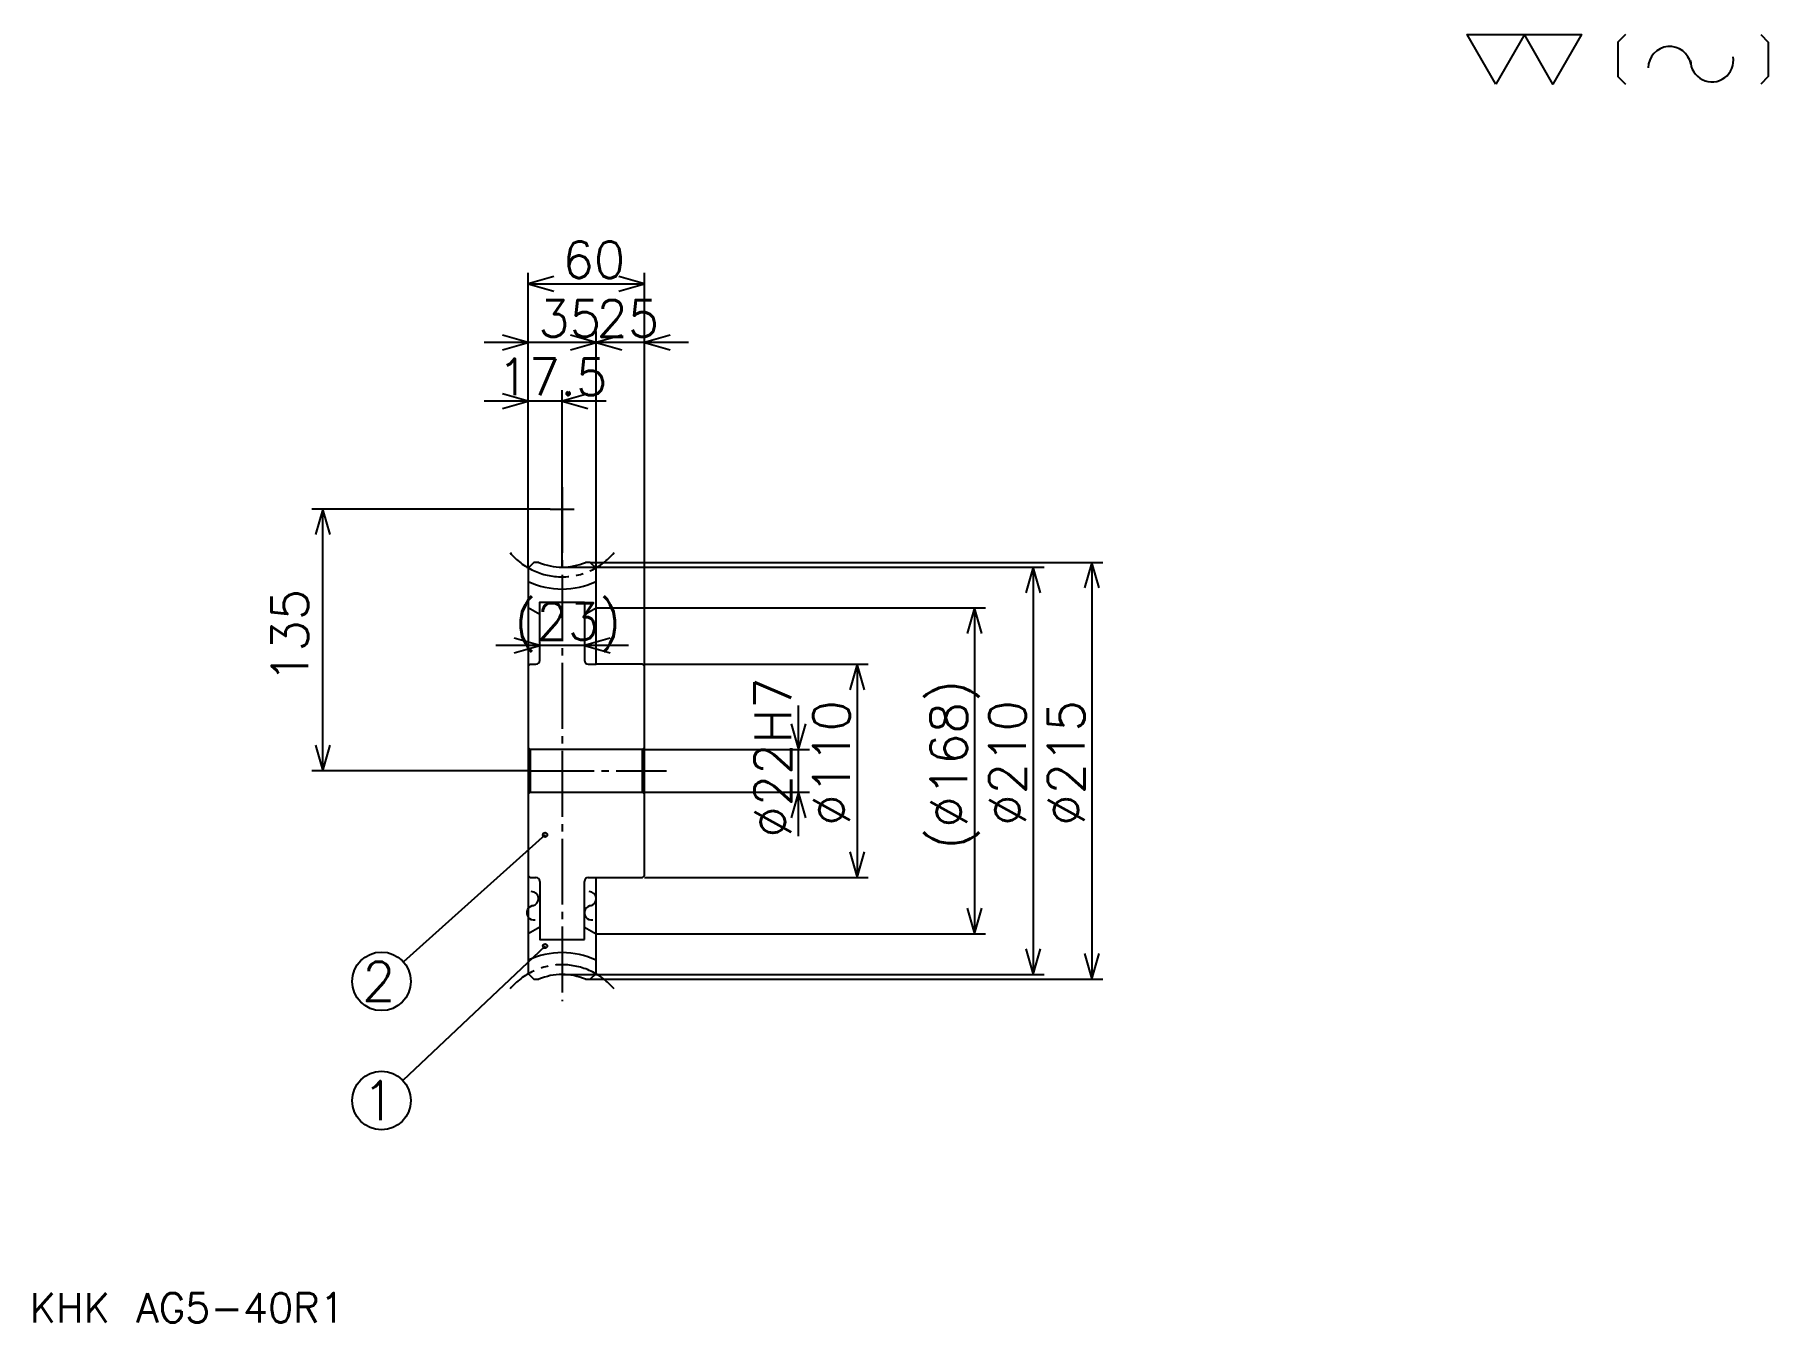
# Model space of a CAD drawing. Extents: x 40 to 934, y 42 to 706.
import ezdxf

# ---------------------------------------------------------------- set-up
doc = ezdxf.new("R2010")
doc.units = 0
doc.linetypes.add('DASHDOT', pattern=[45.333334, 34, -3.777778, 3.777778, -3.777778])
doc.layers.get('0').update_dxf_attribs({"linetype": 'CONTINUOUS'})
doc.layers.add('DASHDOT', color=6, linetype='DASHDOT')
doc.styles.add('KANJI', font='TXT', dxfattribs={"bigfont": 'BIGFONT'})

msp = doc.modelspace()

# ---------------------------------------------------------------- linework, layer by layer
at = {"color": 5}
for p, q in [((294.666687, 433.444458), (294.666687, 582.666687)), ((354.666687, 433.444458), (354.666687, 582.666687)), ((294.666687, 577), (354.666687, 577)), ((352.333344, 546.777832), (272.000031, 546.777832)), ((377.333344, 546.777832), (307.000031, 546.777832)), ((329.666687, 433.444458), (329.666687, 552.444458)), ((312.166687, 460.944458), (312.166687, 522.222229)), ((334.833344, 516.555542), (272.000031, 516.555542)), ((306.000031, 460.944458), (183.222229, 460.944458)), ((188.888916, 325.944458), (188.888916, 460.944458)), ((312.166687, 430.944458), (312.166687, 460.944458)), ((294.666687, 430.444458), (294.666687, 433.444458)), ((312.166687, 430.944458), (354.666687, 430.944458)), ((326.666687, 433.444458), (354.666687, 433.444458)), ((329.666687, 430.444458), (329.666687, 433.444458)), ((354.666687, 433.444458), (590.777832, 433.444458)), ((354.666687, 379.944458), (354.666687, 433.444458)), ((354.666687, 430.944458), (560.555542, 430.944458)), ((554.888916, 430.944458), (554.888916, 220.944458)), ((585.111145, 433.444458), (585.111145, 218.444458)), ((329.666687, 409.944458), (354.666687, 409.944458)), ((354.666687, 409.944458), (530.333374, 409.944458)), ((524.666687, 409.944458), (524.666687, 241.944458)), ((346.333344, 390.5), (278.000031, 390.5)), ((354.666687, 380.944458), (469.888916, 380.944458)), ((464.222229, 380.944458), (464.222229, 270.944458)), ((434.000031, 292.277802), (434.000031, 359.611115)), ((354.666687, 336.944458), (439.666687, 336.944458)), ((294.666687, 325.944458), (183.222244, 325.944458)), ((354.666687, 314.944458), (439.666687, 314.944458)), ((303.416687, 292.944458), (230.364304, 227.474121)), ((354.666687, 270.944458), (469.888916, 270.944458)), ((329.666687, 241.944458), (354.666687, 241.944458)), ((354.666687, 241.944458), (530.333374, 241.944458)), ((303.416687, 235.569458), (230.093292, 166.268585)), ((312.166687, 220.944458), (354.666687, 220.944458)), ((326.666687, 218.444458), (354.666687, 218.444458)), ((354.666687, 220.944458), (560.555542, 220.944458)), ((354.666687, 218.444458), (590.777832, 218.444458))]:
    msp.add_line(p, q, dxfattribs=at)
at = {"color": 4}
for p, q in [((323.666687, 412.944458), (323.666687, 382.944458)), ((300.666687, 406.480347), (294.666687, 409.944458)), ((323.666687, 406.480347), (329.666687, 409.944458)), ((325.666687, 380.944458), (329.666687, 380.944458)), ((354.666687, 337.944458), (353.666687, 336.944458)), ((294.666687, 313.944458), (295.666687, 314.944458)), ((354.666687, 313.944458), (353.666687, 314.944458)), ((323.666687, 238.944458), (323.666687, 268.944458)), ((325.666687, 270.944458), (329.666687, 270.944458)), ((300.666687, 245.408569), (294.666687, 241.944458)), ((323.666687, 245.408569), (329.666687, 241.944458))]:
    msp.add_line(p, q, dxfattribs=at)
at = {"color": 7}
for points in [[(793.333313, 680), (778.599976, 705.537781), (837.533325, 705.537781), (822.799988, 680), (808.06665, 705.537781), (793.333313, 680)], [(860.124451, 705.537781), (856.195557, 701.608887), (856.195557, 683.928894), (860.124451, 680)], [(929.862183, 705.537781), (933.791077, 701.608887), (933.791077, 683.928894), (929.862183, 680)]]:
    msp.add_lwpolyline(points, dxfattribs=at)
at = {"color": 5}
for points in [[(307.888916, 580.777771), (294.666687, 577), (307.888916, 573.222229)], [(341.444458, 573.222229), (354.666687, 577), (341.444458, 580.777771)], [(281.444458, 543), (294.666687, 546.777832), (281.444458, 550.555542)], [(316.444458, 543), (329.666687, 546.777832), (316.444458, 550.555542)], [(342.888916, 550.555542), (329.666687, 546.777832), (342.888916, 543)], [(367.888916, 550.555542), (354.666687, 546.777832), (367.888916, 543)], [(281.444458, 512.777832), (294.666687, 516.555542), (281.444458, 520.333374)], [(325.388916, 520.333374), (312.166687, 516.555542), (325.388916, 512.777832)], [(192.666687, 447.722229), (188.888916, 460.944458), (185.11113, 447.722229)], [(558.666687, 417.722229), (554.888916, 430.944458), (551.111145, 417.722229)], [(588.888916, 420.222229), (585.111145, 433.444458), (581.333374, 420.222229)], [(528.444458, 396.722229), (524.666687, 409.944458), (520.888916, 396.722229)], [(287.444458, 386.722229), (300.666687, 390.5), (287.444458, 394.277802)], [(336.888916, 394.277802), (323.666687, 390.5), (336.888916, 386.722229)], [(468, 367.722229), (464.222229, 380.944458), (460.444458, 367.722229)], [(430.22226, 350.166687), (434.000031, 336.944458), (437.777802, 350.166687)], [(185.11113, 339.166687), (188.888916, 325.944458), (192.666687, 339.166687)], [(437.777802, 301.722229), (434.000031, 314.944458), (430.22226, 301.722229)], [(460.444458, 284.166687), (464.222229, 270.944458), (468, 284.166687)], [(520.888916, 255.166687), (524.666687, 241.944458), (528.444458, 255.166687)], [(551.111145, 234.166687), (554.888916, 220.944458), (558.666687, 234.166687)], [(581.333374, 231.666687), (585.111145, 218.444458), (588.888916, 231.666687)]]:
    msp.add_lwpolyline(points, dxfattribs=at)
at = {"color": 4}
for points in [[(300.177094, 433.444458), (297.666687, 433.444458), (294.666687, 430.444458), (294.666687, 313.944458)], [(324.15625, 218.444458), (326.666687, 218.444458), (329.666687, 221.444458), (329.666687, 270.944458), (353.666687, 270.944458), (354.666687, 271.944458), (354.666687, 379.944458), (353.666687, 380.944458), (329.666687, 380.944458), (329.666687, 430.444458), (326.666687, 433.444458), (324.15625, 433.444458)], [(300.666687, 382.944458), (300.666687, 412.944458), (323.666687, 412.944458)], [(294.666687, 379.944458), (295.666687, 380.944458), (298.666687, 380.944458)], [(294.666687, 337.944458), (295.666687, 336.944458), (295.666687, 314.944458), (353.666687, 314.944458), (353.666687, 336.944458), (295.666687, 336.944458)], [(294.666687, 313.944458), (294.666687, 221.444458), (297.666687, 218.444458), (300.177094, 218.444458)], [(294.666687, 271.944458), (295.666687, 270.944458), (298.666687, 270.944458)], [(300.666687, 268.944458), (300.666687, 238.944458), (323.666687, 238.944458)]]:
    msp.add_lwpolyline(points, dxfattribs=at)
at = {"color": 5}
for centre, radius in [((303.416687, 292.944458), 1.133333), ((219.11113, 217.388901), 15.111111), ((303.416687, 235.569458), 1.133333), ((219.11113, 155.888901), 15.111111)]:
    msp.add_circle(centre, radius, dxfattribs=at)
at = {"color": 7}
for centre, radius, start, end in [((882.96106, 688.394531), 11.05, 10, 180), ((904.725342, 692.232117), 11.05, 180, 10), ((296.305969, 260.011108), 3.683333, 280, 90), ((326.105957, 260.011108), 3.683333, 280, 90), ((297.585175, 252.756378), 3.683333, 90, 280), ((327.385193, 252.756378), 3.683333, 90, 280)]:
    msp.add_arc(centre, radius, start, end, dxfattribs=at)
at = {"color": 4}
for centre, radius, start, end in [((312.166687, 460.944458), 30, 246.443537327, 293.556462673), ((312.166687, 460.944458), 41.25, 244.897277957, 295.102722043), ((298.666687, 382.944458), 2, 270, 0), ((325.666687, 382.944458), 2, 180, 270), ((298.666687, 268.944458), 2, 0, 90), ((325.666687, 268.944458), 2, 90, 180), ((312.166687, 190.944458), 41.25, 64.897277957, 115.102722043), ((312.166687, 190.944458), 30, 66.443537327, 113.556462673)]:
    msp.add_arc(centre, radius, start, end, dxfattribs=at)
at = {"layer": 'DASHDOT', "color": 7}
for p, q in [((312.166687, 472.277771), (312.166687, 207.111115)), ((306.000031, 460.944458), (318.333344, 460.944458)), ((294.666687, 325.944458), (366.000031, 325.944458))]:
    msp.add_line(p, q, dxfattribs=at)
for centre, start, end in [((312.166687, 460.944458), 219.999998481, 319.999997511), ((312.166687, 190.944458), 40.000002489, 140.000001519)]:
    msp.add_arc(centre, 35, start, end, dxfattribs=at)

# ---------------------------------------------------------------- texts
at = {"color": 7, "style": 'KANJI'}
for s, height, p in [('60', 18.888889, (312.388916, 580.022217)), ('35', 18.888889, (299.888916, 549.800049)), ('25', 18.888889, (329.888916, 549.800049)), ('17.5', 18.888889, (278.861145, 519.577759)), ('(23)', 18.888889, (287.611145, 393.522247)), ('2', 20.148148, (209.037048, 207.314819)), ('1', 20.148148, (209.037048, 145.814819)), ('KHK AG5-40R1', 15.111111, (37.777779, 41.555557))]:
    msp.add_text(s, height=height, dxfattribs=at).set_placement(p)
for s, p in [('135', (181.333344, 371.25)), ('%%c22H7', (430.22226, 291.472229)), ('(%%c168)', (520.888916, 285.333344)), ('%%c110', (460.444458, 297.611115)), ('%%c210', (551.111145, 297.611145)), ('%%c215', (581.333374, 297.611145))]:
    msp.add_text(s, height=18.888889, rotation=90, dxfattribs=at).set_placement(p)

doc.saveas('drawing.dxf')
